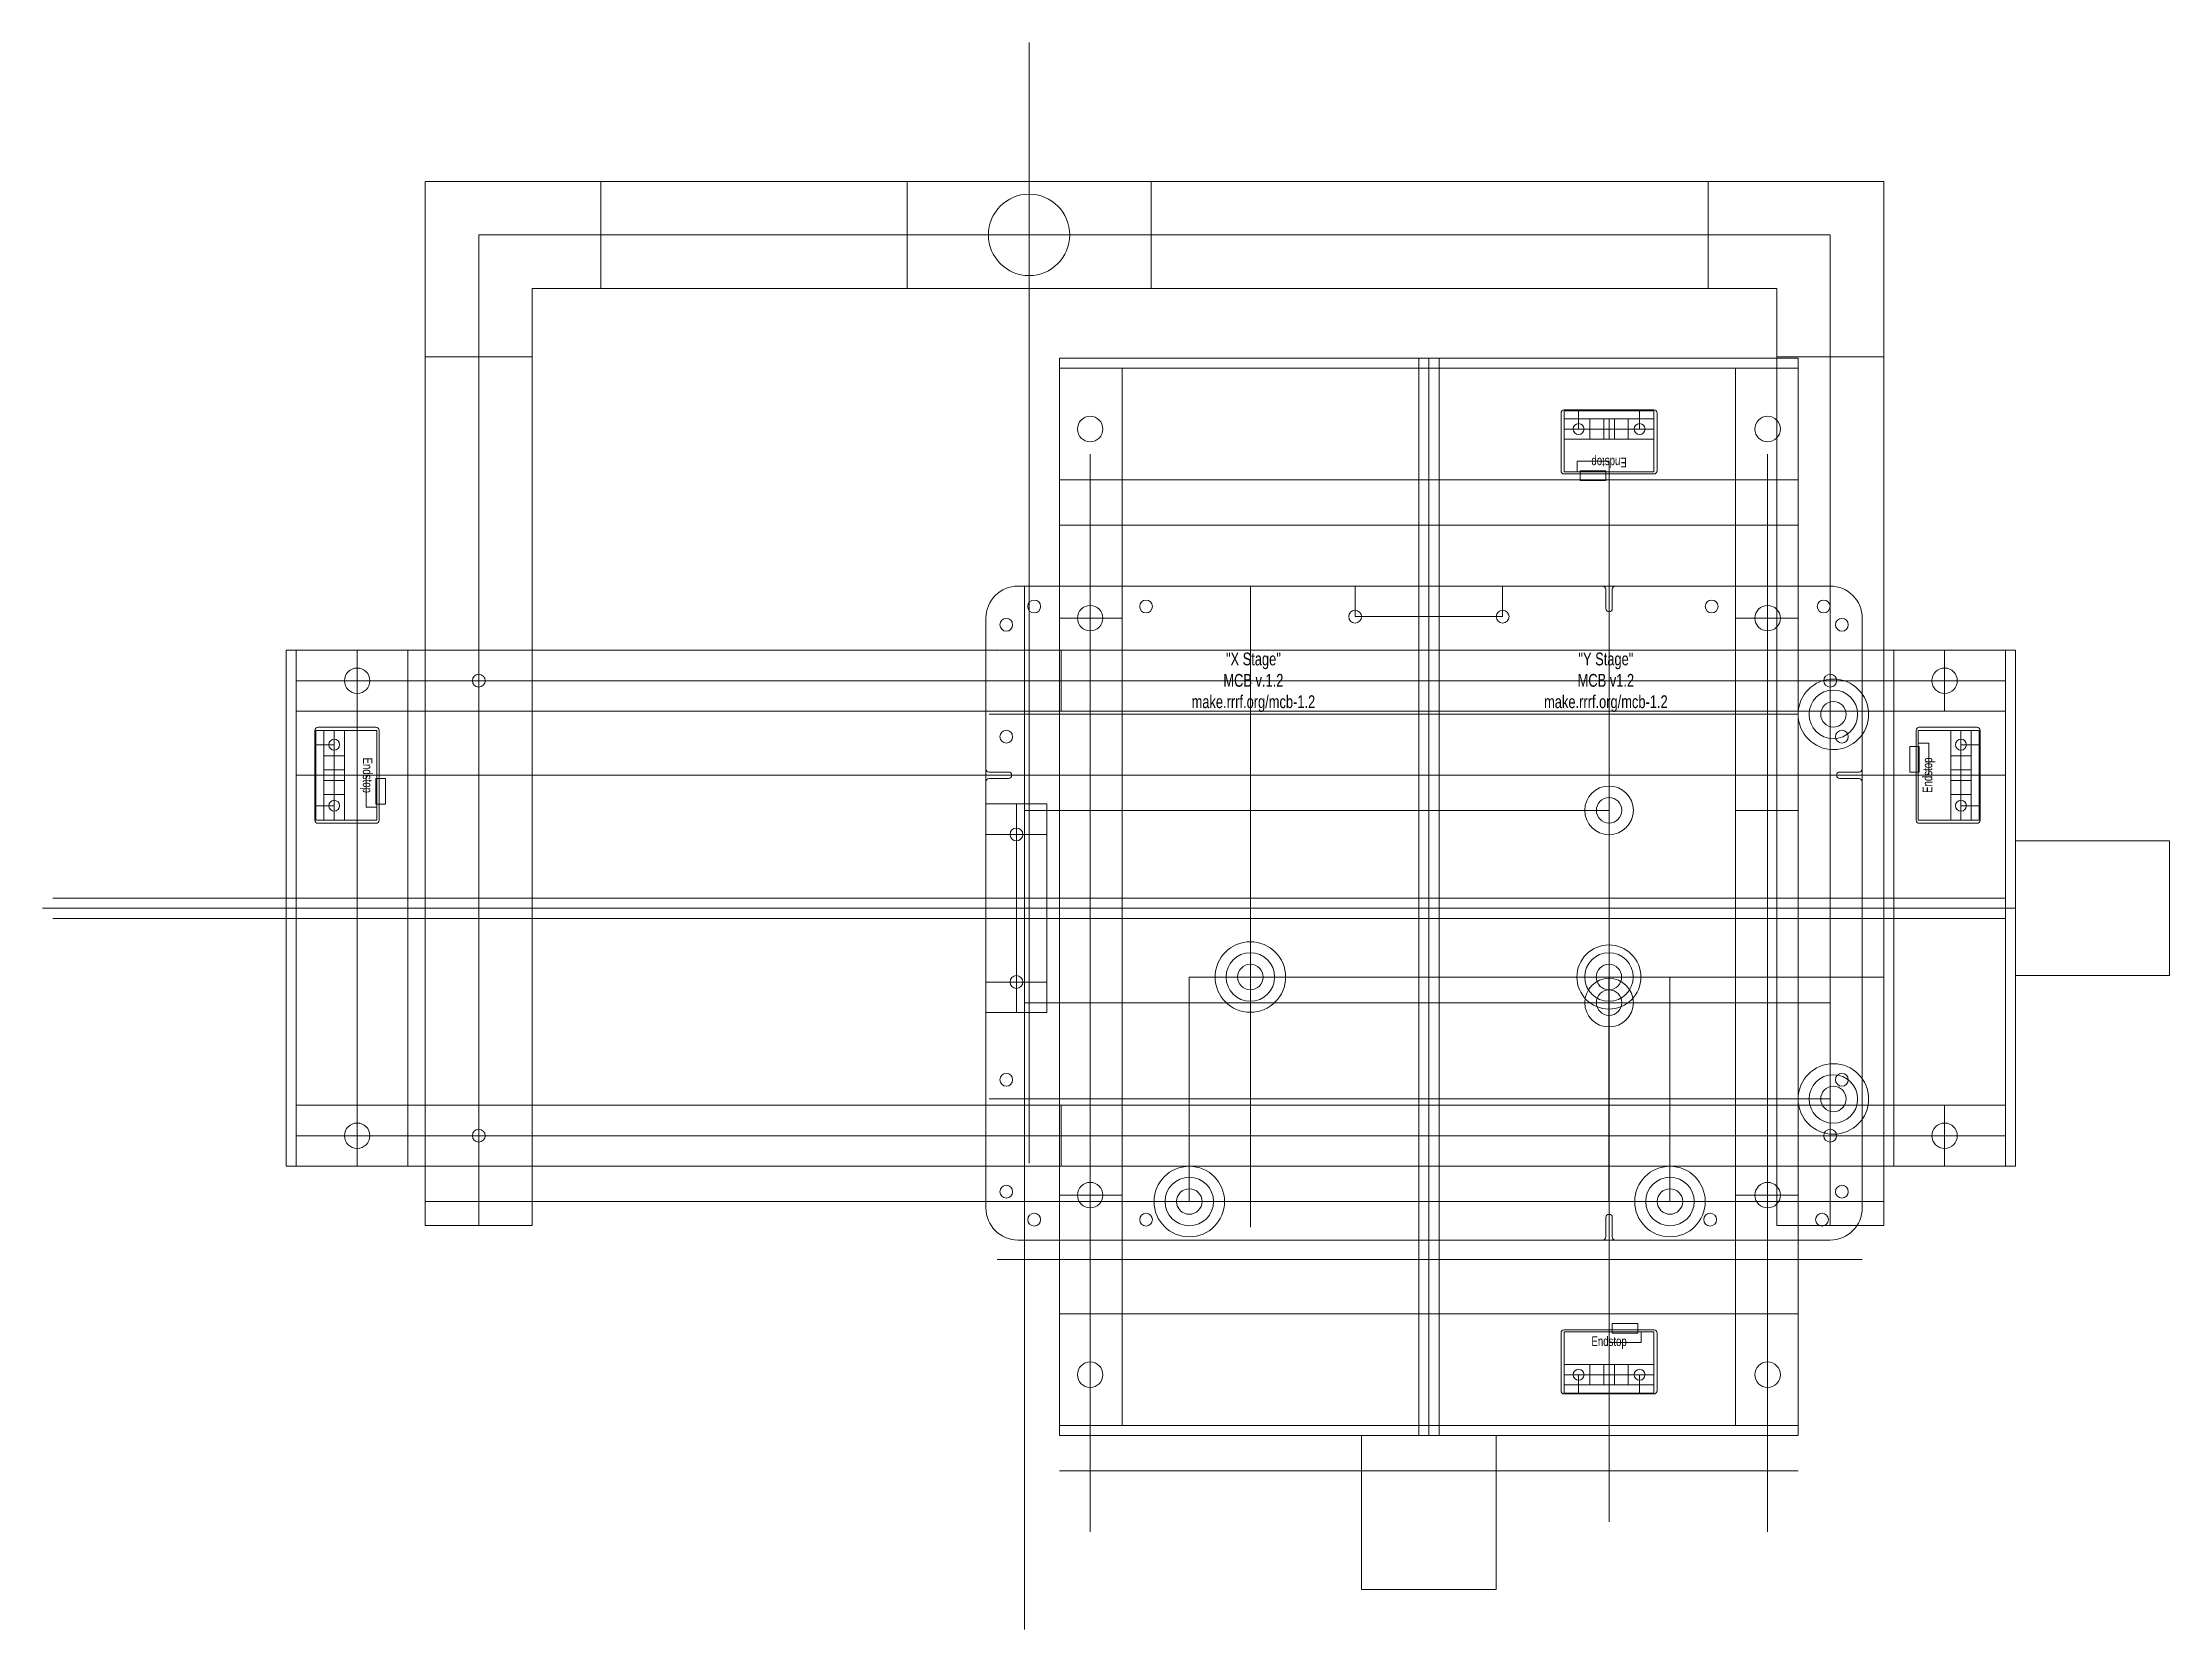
# Model space of a CAD drawing. Header units: millimetres. Extents: x -298 to 366, y -176 to 319.
import ezdxf

# ---------------------------------------------------------------- set-up
doc = ezdxf.new("R2010")
doc.units = ezdxf.units.MM
for name, color, linetype, lineweight in [('Base', 1, 'CONTINUOUS', 0), ('Base Drawings', 4, 'CONTINUOUS', 0), ('Steel Pipes', 6, 'CONTINUOUS', 0), ('X Drawings', 4, 'CONTINUOUS', 0), ('X Drive', 76, 'CONTINUOUS', 0), ('X Endstops', 7, 'CONTINUOUS', 0), ('X Rail Support', 103, 'CONTINUOUS', 0), ('X Rails', 81, 'CONTINUOUS', 0), ('X Stage', 3, 'CONTINUOUS', 0), ('X Text', 81, 'CONTINUOUS', 0), ('Y Drawings', 4, 'CONTINUOUS', 0), ('Y Drive', 166, 'CONTINUOUS', 0), ('Y Endstops', 7, 'CONTINUOUS', 0), ('Y Rail Support', 183, 'CONTINUOUS', 0), ('Y Rails', 171, 'CONTINUOUS', 0), ('Y Stage', 5, 'CONTINUOUS', 0), ('Y Text', 171, 'CONTINUOUS', 0)]:
    doc.layers.add(name, color=color, linetype=linetype, lineweight=lineweight)
doc.styles.get("Standard").update_dxf_attribs({"font": 'txt', "width": 0.75})

msp = doc.modelspace()

# ---------------------------------------------------------------- linework, layer by layer
at = {"layer": 'Base'}
for centre in [(-161.74, 119.9), (260, 119.9), (-161.74, -22.05), (260, -22.05)]:
    msp.add_circle(centre, 2, dxfattribs=at)
msp.add_point((0, 129.42), dxfattribs=at)
at = {"layer": 'Base Drawings'}
for p, q in [((10, 319), (10, 233)), ((-161.74, 259), (260, 259)), ((-161.74, 259), (-161.74, -50.05)), ((10, 259), (10, -30.63)), ((260, 259), (260, -50.05)), ((20, 129.42), (20, 110.37)), ((250, 129.42), (250, 110.37)), ((295.7, 129.42), (295.7, 110.37)), ((314.7, 119.9), (-218.7, 119.9)), ((314.7, 48.92), (0, 48.92)), ((20, -31.58), (20, -12.53)), ((250, -12.53), (250, -31.58)), ((295.7, -12.53), (295.7, -31.58)), ((314.7, -22.05), (-218.7, -22.05)), ((0, -60.63), (270, -60.63))]:
    msp.add_line(p, q, dxfattribs=at)
at = {"layer": 'Steel Pipes'}
for p, q in [((-178.44, 275.7), (276.7, 275.7)), ((-178.44, 275.7), (-178.44, -50.05)), ((-123.64, 275.7), (-123.64, 242.3)), ((-28.1, 275.7), (-28.1, 242.3)), ((48.1, 275.7), (48.1, 242.3)), ((221.9, 275.7), (221.9, 242.3)), ((276.7, 275.7), (276.7, -50.05)), ((-145.04, 242.3), (243.3, 242.3)), ((-145.04, 242.3), (-145.04, -50.05)), ((243.3, 242.3), (243.3, -50.05)), ((-178.44, 220.9), (-145.04, 220.9)), ((243.3, 220.9), (276.7, 220.9)), ((-178.44, -50.05), (-145.04, -50.05)), ((276.7, -50.05), (243.3, -50.05))]:
    msp.add_line(p, q, dxfattribs=at)
msp.add_circle((10, 259), 12.7, dxfattribs=at)
at = {"layer": 'X Drawings'}
for p, q in [((-218.7, 129.42), (-218.7, -31.58)), ((-199.7, 129.42), (-199.7, -31.58)), ((314.7, 90.42), (-218.7, 90.42)), ((-3.48, 81.47), (-3.48, 16.38)), ((-3.48, 81.47), (15.58, 81.47)), ((6.05, 81.47), (6.05, 16.38)), ((15.58, 81.47), (15.58, 16.38)), ((-3.48, 71.94), (15.58, 71.94)), ((317.87, 69.92), (317.87, 27.92)), ((365.87, 69.92), (317.87, 69.92)), ((365.87, 27.92), (365.87, 69.92)), ((276.7, 27.47), (60, 27.47)), ((60, 27.47), (60, -42.58)), ((190.95, 27.47), (190.95, -42.58)), ((270, 27.47), (210, 27.47)), ((210, 27.47), (210, -42.58)), ((317.87, 27.92), (365.87, 27.92)), ((-3.48, 25.9), (15.58, 25.9)), ((-3.48, 16.38), (15.58, 16.38)), ((276.7, -42.58), (-178.44, -42.58))]:
    msp.add_line(p, q, dxfattribs=at)
for centre, radius in [((79.05, 27.47), 11), ((190.95, 27.47), 10), ((60, -42.58), 11), ((210, -42.58), 11)]:
    msp.add_circle(centre, radius, dxfattribs=at)
at = {"layer": 'X Drive'}
for p, q in [((-297.88, 48.92), (317.87, 48.92)), ((-294.7, 52.1), (314.7, 52.1)), ((-3.48, 52.1), (-3.48, 45.75)), ((317.87, 45.75), (317.87, 52.1)), ((-294.7, 45.75), (314.7, 45.75))]:
    msp.add_line(p, q, dxfattribs=at)
at = {"layer": 'X Endstops'}
for p, q in [((-212.86, 104.42), (-212.86, 76.42)), ((-193.53, 104.39), (-212.58, 104.39)), ((-212.58, 104.39), (-212.58, 76.45)), ((-206.86, 99.95), (-212.58, 99.95)), ((-193.86, 105.42), (-211.86, 105.42)), ((-210.04, 104.39), (-210.04, 76.45)), ((-206.86, 104.39), (-206.86, 76.45)), ((-203.69, 104.39), (-203.69, 76.45)), ((-193.53, 104.39), (-193.53, 76.45)), ((-192.86, 104.42), (-192.86, 76.42)), ((286.81, 76.42), (286.81, 104.42)), ((287.48, 104.39), (306.53, 104.39)), ((287.48, 76.45), (287.48, 104.39)), ((287.48, 90.42), (287.48, 100.42)), ((287.48, 100.42), (290.81, 100.42)), ((287.81, 105.42), (305.81, 105.42)), ((290.81, 100.42), (290.81, 90.42)), ((297.64, 76.45), (297.64, 104.39)), ((300.81, 76.45), (300.81, 104.39)), ((300.81, 99.95), (306.53, 99.95)), ((303.99, 76.45), (303.99, 104.39)), ((306.53, 76.45), (306.53, 104.39)), ((306.81, 76.42), (306.81, 104.42)), ((-203.69, 96.42), (-210.04, 96.42)), ((287.81, 99.42), (284.81, 99.42)), ((284.81, 99.42), (284.81, 91.42)), ((287.81, 91.42), (287.81, 99.42)), ((297.64, 96.42), (303.99, 96.42)), ((-203.69, 92.07), (-210.04, 92.07)), ((-203.69, 90.42), (-210.04, 90.42)), ((-203.69, 88.77), (-210.04, 88.77)), ((-196.86, 80.42), (-196.86, 90.42)), ((-196.86, 90.42), (-193.53, 90.42)), ((-193.86, 89.42), (-193.86, 81.42)), ((-190.86, 89.42), (-193.86, 89.42)), ((-193.53, 90.42), (-193.53, 80.42)), ((-190.86, 81.42), (-190.86, 89.42)), ((284.81, 91.42), (287.81, 91.42)), ((290.81, 90.42), (287.48, 90.42)), ((297.64, 92.07), (303.99, 92.07)), ((297.64, 90.42), (303.99, 90.42)), ((297.64, 88.77), (303.99, 88.77)), ((-206.86, 80.9), (-212.58, 80.9)), ((-203.69, 84.42), (-210.04, 84.42)), ((-193.53, 80.42), (-196.86, 80.42)), ((-193.86, 81.42), (-190.86, 81.42)), ((297.64, 84.42), (303.99, 84.42)), ((300.81, 80.9), (306.53, 80.9)), ((-193.53, 76.45), (-212.58, 76.45)), ((-193.86, 75.42), (-211.86, 75.42)), ((287.48, 76.45), (306.53, 76.45)), ((287.81, 75.42), (305.81, 75.42))]:
    msp.add_line(p, q, dxfattribs=at)
for centre in [(-206.86, 99.95), (300.81, 99.95), (-206.86, 80.9), (300.81, 80.9)]:
    msp.add_circle(centre, 1.7, dxfattribs=at)
for centre, start, end in [((-211.86, 104.42), 90, 180), ((-193.86, 104.42), 360, 90), ((287.81, 104.42), 90, 180), ((305.81, 104.42), 360, 90), ((-211.86, 76.42), 180, 270), ((-193.86, 76.42), 270, 360), ((287.81, 76.42), 180, 270), ((305.81, 76.42), 270, 360)]:
    msp.add_arc(centre, 1, start, end, dxfattribs=at)
at = {"layer": 'X Rail Support'}
for p, q in [((-221.88, 129.42), (-221.88, -31.58)), ((-221.88, 129.42), (-183.88, 129.42)), ((-218.7, 129.42), (-218.7, -31.58)), ((-183.88, 129.42), (-183.88, -31.58)), ((279.87, 129.42), (279.87, -31.58)), ((279.87, 129.42), (317.87, 129.42)), ((314.7, 129.42), (314.7, -31.58)), ((317.87, 129.42), (317.87, -31.58)), ((-221.88, -31.58), (-183.88, -31.58)), ((317.87, -31.58), (279.87, -31.58))]:
    msp.add_line(p, q, dxfattribs=at)
for centre in [(-199.7, 119.9), (295.7, 119.9), (-199.7, -22.05), (295.7, -22.05)]:
    msp.add_circle(centre, 3.97, dxfattribs=at)
at = {"layer": 'X Rails'}
for p, q in [((314.7, 129.42), (-218.7, 129.42)), ((-218.7, 110.37), (-218.7, 129.42)), ((314.7, 129.42), (314.7, 110.37)), ((314.7, 110.37), (-218.7, 110.37)), ((314.7, -12.53), (-218.7, -12.53)), ((-218.7, -12.53), (-218.7, -31.58)), ((314.7, -12.53), (314.7, -31.58)), ((314.7, -31.58), (-218.7, -31.58))]:
    msp.add_line(p, q, dxfattribs=at)
at = {"layer": 'X Stage'}
for p, q in [((6.52, 149.42), (260, 149.42)), ((-3.48, 139.42), (-3.48, 92.42)), ((270, 139.42), (270, 92.42)), ((-3.48, 88.42), (-3.48, -44.58)), ((-2.48, 91.42), (3.56, 91.42)), ((-2.48, 89.42), (3.56, 89.42)), ((4.56, 90.42), (4.56, 90.42)), ((262, 90.42), (262, 90.42)), ((269, 91.42), (263, 91.42)), ((269, 89.42), (263, 89.42)), ((270, 88.42), (270, -44.58)), ((260, -54.58), (6.52, -54.58))]:
    msp.add_line(p, q, dxfattribs=at)
for centre, radius in [((29.05, 139.42), 3.97), ((240.47, 139.42), 3.97), ((2.87, 137.36), 2), ((263.65, 137.36), 2), ((2.87, 102.44), 2), ((263.65, 102.44), 2), ((6.05, 71.94), 2), ((6.05, 25.9), 2), ((79.05, 27.47), 3.97), ((190.95, 27.47), 3.97), ((2.87, -4.59), 2), ((263.65, -4.59), 2), ((2.87, -39.51), 2), ((29.05, -40.58), 3.97), ((60, -42.58), 3.97), ((210, -42.58), 3.97), ((240.47, -40.58), 3.97), ((263.65, -39.51), 2)]:
    msp.add_circle(centre, radius, dxfattribs=at)
for centre, radius, start, end in [((6.52, 139.42), 10, 90, 180), ((260, 139.42), 10, 0, 90), ((-2.48, 92.42), 1, 180, 270), ((-2.48, 88.42), 1, 90, 180), ((3.56, 90.42), 1, 0, 90), ((3.56, 90.42), 1, 270, 0), ((263, 90.42), 1, 90, 180), ((263, 90.42), 1, 180, 270), ((269, 92.42), 1, 270, 0), ((269, 88.42), 1, 0, 90), ((6.52, -44.58), 10, 180, 270), ((260, -44.58), 10, 270, 0)]:
    msp.add_arc(centre, radius, start, end, dxfattribs=at)
at = {"layer": 'X Text'}
for centre in [(79.05, 27.47), (190.95, 27.47), (60, -42.58), (210, -42.58)]:
    msp.add_circle(centre, 7.57, dxfattribs=at)
at = {"layer": 'Y Drawings'}
for p, q in [((19.52, 220.55), (250, 220.55)), ((29.05, 190.55), (29.05, -145.6)), ((191, -142.48), (191, 187.42)), ((240.47, 190.55), (240.47, -145.6)), ((19.52, 168.42), (250, 168.42)), ((8.52, 149.42), (8.52, -176.08)), ((79.05, 149.42), (79.05, -50.58)), ((111.74, 139.9), (111.74, 149.42)), ((134.76, 149.42), (134.76, -50.58)), ((157.78, 139.9), (157.78, 149.42)), ((19.52, 139.42), (39.05, 139.42)), ((111.74, 139.9), (157.78, 139.9)), ((230.47, 139.42), (250, 139.42)), ((-2.48, 109.42), (250, 109.42)), ((8.52, 79.42), (191, 79.42)), ((19.52, 79.42), (39.05, 79.42)), ((230.47, 79.42), (250, 79.42)), ((8.52, 19.42), (260, 19.42)), ((16.05, 19.42), (16.05, 19.42)), ((39.05, 19.42), (19.52, 19.42)), ((230.47, 19.42), (250, 19.42)), ((-2.48, -10.58), (260, -10.58)), ((39.05, -40.58), (19.52, -40.58)), ((230.47, -40.58), (250, -40.58)), ((155.76, -115.6), (113.76, -115.6)), ((113.76, -115.6), (113.76, -163.6)), ((155.76, -163.6), (155.76, -115.6)), ((250, -126.6), (19.52, -126.6)), ((113.76, -163.6), (155.76, -163.6))]:
    msp.add_line(p, q, dxfattribs=at)
for centre in [(261, 109.42), (261, -10.58)]:
    msp.add_circle(centre, 11, dxfattribs=at)
at = {"layer": 'Y Drive'}
for p, q in [((131.59, -115.6), (131.59, 220.55)), ((134.76, -115.6), (134.76, 220.55)), ((137.94, -115.6), (137.94, 220.55))]:
    msp.add_line(p, q, dxfattribs=at)
at = {"layer": 'Y Endstops'}
for p, q in [((176, 185.42), (176, 203.42)), ((205, 204.42), (177, 204.42)), ((177.03, 185.09), (177.03, 204.14)), ((204.97, 204.14), (177.03, 204.14)), ((204.97, 201.6), (177.03, 201.6)), ((181.47, 198.42), (181.47, 204.14)), ((185, 195.25), (185, 201.6)), ((189.35, 195.25), (189.35, 201.6)), ((191, 195.25), (191, 201.6)), ((192.65, 195.25), (192.65, 201.6)), ((197, 195.25), (197, 201.6)), ((200.52, 198.42), (200.52, 204.14)), ((204.97, 185.09), (204.97, 204.14)), ((206, 185.42), (206, 203.42)), ((204.97, 198.42), (177.03, 198.42)), ((204.97, 195.25), (177.03, 195.25)), ((181, 185.09), (181, 188.42)), ((181, 188.42), (191, 188.42)), ((191, 188.42), (191, 185.09)), ((205, 184.42), (177, 184.42)), ((204.97, 185.09), (177.03, 185.09)), ((191, 185.09), (181, 185.09)), ((190, 185.42), (182, 185.42)), ((182, 185.42), (182, 182.42)), ((182, 182.42), (190, 182.42)), ((190, 182.42), (190, 185.42)), ((176, -83.6), (176, -101.6)), ((177, -82.6), (205, -82.6)), ((177.03, -83.27), (177.03, -102.32)), ((177.03, -83.27), (204.97, -83.27)), ((191, -83.27), (201, -83.27)), ((191, -86.6), (191, -83.27)), ((200, -80.6), (192, -80.6)), ((192, -80.6), (192, -83.6)), ((192, -83.6), (200, -83.6)), ((200, -83.6), (200, -80.6)), ((201, -83.27), (201, -86.6)), ((204.97, -83.27), (204.97, -102.32)), ((206, -83.6), (206, -101.6)), ((201, -86.6), (191, -86.6)), ((177.03, -93.43), (204.97, -93.43)), ((177.03, -96.6), (204.97, -96.6)), ((181.47, -96.6), (181.47, -102.32)), ((185, -93.43), (185, -99.78)), ((189.35, -93.43), (189.35, -99.78)), ((191, -93.43), (191, -99.78)), ((192.65, -93.43), (192.65, -99.78)), ((197, -93.43), (197, -99.78)), ((200.52, -96.6), (200.52, -102.32)), ((177, -102.6), (205, -102.6)), ((177.03, -99.78), (204.97, -99.78)), ((177.03, -102.32), (204.97, -102.32))]:
    msp.add_line(p, q, dxfattribs=at)
for centre in [(181.47, 198.42), (200.52, 198.42), (181.47, -96.6), (200.52, -96.6)]:
    msp.add_circle(centre, 1.7, dxfattribs=at)
for centre, start, end in [((177, 203.42), 90, 180), ((205, 203.42), 360, 90), ((177, 185.42), 180, 270), ((205, 185.42), 270, 360), ((177, -83.6), 90, 180), ((205, -83.6), 0, 90), ((177, -101.6), 180, 270), ((205, -101.6), 270, 0)]:
    msp.add_arc(centre, 1, start, end, dxfattribs=at)
at = {"layer": 'Y Rail Support'}
for p, q in [((19.52, 220.55), (19.52, 182.55)), ((19.52, 220.55), (250, 220.55)), ((250, 220.55), (250, 182.55)), ((19.52, 217.42), (250, 217.42)), ((19.52, 182.55), (250, 182.55)), ((250, -77.6), (19.52, -77.6)), ((19.52, -77.6), (19.52, -115.6)), ((250, -77.6), (250, -115.6)), ((250, -112.48), (19.52, -112.48)), ((250, -115.6), (19.52, -115.6))]:
    msp.add_line(p, q, dxfattribs=at)
for centre in [(29.05, 198.42), (240.47, 198.42), (29.05, -96.6), (240.47, -96.6)]:
    msp.add_circle(centre, 3.97, dxfattribs=at)
at = {"layer": 'Y Rails'}
for p, q in [((19.52, 217.42), (19.52, -112.48)), ((39.05, 217.42), (19.52, 217.42)), ((39.05, 217.42), (39.05, -112.48)), ((230.47, 217.42), (230.47, -112.48)), ((230.47, 217.42), (250, 217.42)), ((250, 217.42), (250, -112.48)), ((39.05, -112.48), (19.52, -112.48)), ((230.47, -112.48), (250, -112.48))]:
    msp.add_line(p, q, dxfattribs=at)
at = {"layer": 'Y Stage'}
for p, q in [((6.52, 149.42), (189, 149.42)), ((190, 148.42), (190, 142.42)), ((192, 148.42), (192, 142.42)), ((193, 149.42), (260, 149.42)), ((-3.48, 139.42), (-3.48, -44.58)), ((191, 141.42), (191, 141.42)), ((270, 139.42), (270, -44.58)), ((190, -47.58), (190, -53.58)), ((191, -46.58), (191, -46.58)), ((192, -53.58), (192, -47.58)), ((6.52, -54.58), (189, -54.58)), ((193, -54.58), (260, -54.58))]:
    msp.add_line(p, q, dxfattribs=at)
for centre, radius in [((11.59, 143.07), 2), ((46.51, 143.07), 2), ((111.74, 139.9), 2), ((157.78, 139.9), 2), ((223.01, 143.07), 2), ((257.94, 143.07), 2), ((261, 109.42), 3.97), ((191, 79.47), 3.97), ((191, 19.47), 3.97), ((261, -10.58), 3.97), ((11.59, -48.23), 2), ((46.51, -48.23), 2), ((222.54, -48.23), 2), ((257.46, -48.23), 2)]:
    msp.add_circle(centre, radius, dxfattribs=at)
for centre, radius, start, end in [((6.52, 139.42), 10, 90, 180), ((189, 148.42), 1, 0, 90), ((193, 148.42), 1, 90, 180), ((260, 139.42), 10, 0, 90), ((191, 142.42), 1, 180, 270), ((191, 142.42), 1, 270, 0), ((6.52, -44.58), 10, 180, 270), ((260, -44.58), 10, 270, 0), ((191, -47.58), 1, 90, 180), ((191, -47.58), 1, 0, 90), ((189, -53.58), 1, 270, 0), ((193, -53.58), 1, 180, 270)]:
    msp.add_arc(centre, radius, start, end, dxfattribs=at)
at = {"layer": 'Y Text'}
for centre in [(261, 109.42), (191, 79.47), (191, 19.47), (261, -10.58)]:
    msp.add_circle(centre, 7.57, dxfattribs=at)

# ---------------------------------------------------------------- texts
at = {"layer": 'X Endstops', "char_height": 3, "width": 100, "attachment_point": 5}
for insert, rotation in [((-196.86, 90.42), 270), ((290.81, 90.42), 90)]:
    msp.add_mtext('Endstop', dxfattribs=dict(at, insert=insert, rotation=rotation))
at = {"layer": 'X Text', "insert": (80, 119.42), "char_height": 4, "width": 100, "attachment_point": 5}
msp.add_mtext('"X\\~Stage"\\PMCB\\~v.1.2\\Pmake.rrrf.org/mcb-1.2\\P', dxfattribs=at)
at = {"layer": 'Y Endstops', "insert": (191, 188.42), "char_height": 3, "width": 100, "attachment_point": 5, "rotation": 180}
msp.add_mtext('Endstop', dxfattribs=at)
at = {"layer": 'Y Endstops', "insert": (191, -86.6), "char_height": 3, "width": 100, "attachment_point": 5}
msp.add_mtext('Endstop', dxfattribs=at)
at = {"layer": 'Y Text', "insert": (190, 119.42), "char_height": 4, "width": 100, "attachment_point": 5}
msp.add_mtext('"Y\\~Stage"\\PMCB\\~v1.2\\Pmake.rrrf.org/mcb-1.2', dxfattribs=at)

doc.saveas('drawing.dxf')
